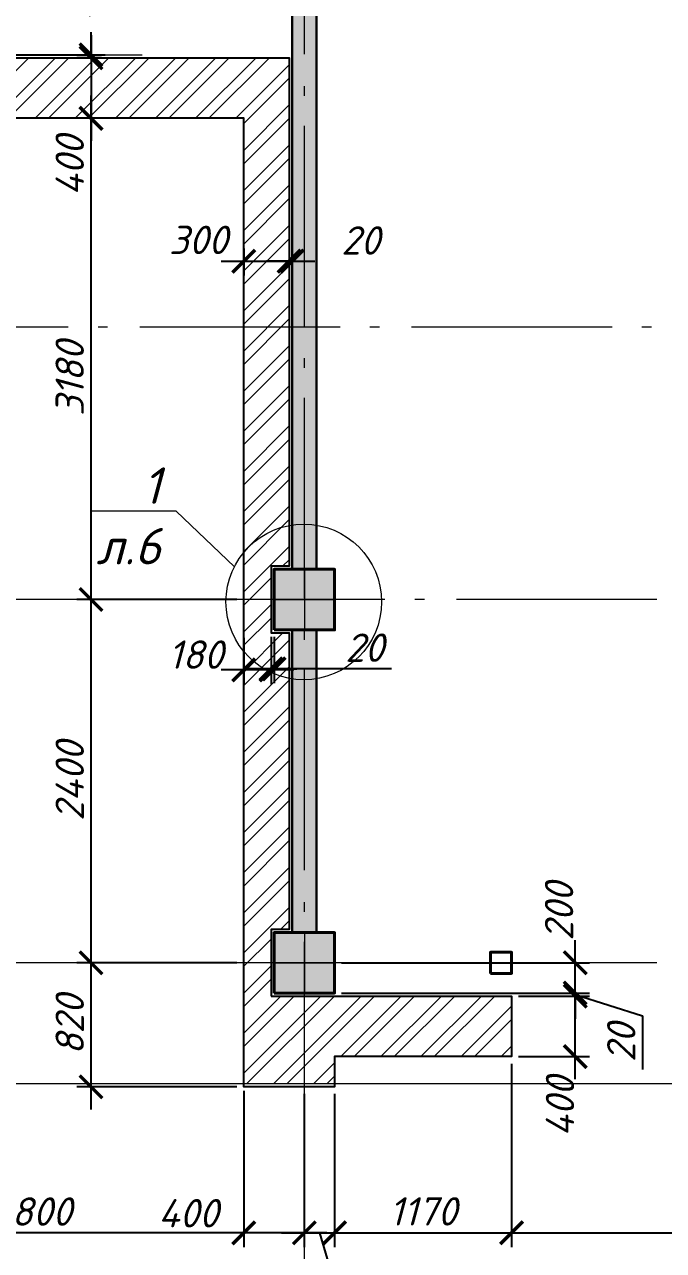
# Model space of a CAD drawing. Header units: millimetres. Extents: x -238377 to 196118, y -123284 to 30177.
# Drawn here: x -95767 to -91543, y 12570 to 20671 of the extents above; entities that cross this region are included whole.
import ezdxf
from ezdxf import colors
from ezdxf.entities.mleader import LeaderData, LeaderLine
from ezdxf.enums import TextEntityAlignment as Align
from ezdxf.math import Vec2, Vec3

# ---------------------------------------------------------------- set-up
doc = ezdxf.new("R2010")
doc.units = ezdxf.units.MM
doc.header["$MEASUREMENT"] = 0
doc.linetypes.add('Double Dashed', pattern=[1797.222233, 1325, -211.666656, 63.333344, -197.222233])
doc.layers.get('0').update_dxf_attribs({"lineweight": 5})
doc.layers.add('#Hatch', color=7, linetype='Continuous', lineweight=5, true_color=0x4d4d4d)
for name, color, linetype, lineweight in [('#Выноски', 150, 'Continuous', 15), ('#размеры', 7, 'Continuous', 5), ('колонны_Ном._пера__94', 252, 'Continuous', 13), ('колонны_Ном._пера__99', 7, 'Continuous', 40), ('оси_Ном._пера__96', 7, 'Continuous', 5)]:
    doc.layers.add(name, color=color, linetype=linetype, lineweight=lineweight)
for name, color, linetype in [('#стены внутр', 152, 'Continuous'), ('#стены наруж', 7, 'Continuous'), ('колонны', 7, 'Continuous'), ('оси', 7, 'Continuous'), ('чертеж', 7, 'Continuous')]:
    doc.layers.add(name, color=color, linetype=linetype)
doc.styles.add('STEP PR', font='isocpeui.ttf')
doc.styles.add('СГЕНЕРИР_СТИЛЬ_2', font='gost_2_304-81_type.ttf')
doc.styles.add('СГЕНЕРИР_СТИЛЬ_3', font='gost_2_304-81_type.ttf')
doc.dimstyles.new('SPDS', dxfattribs={"dimscale": 10, "dimtxt": 2.5, "dimasz": 2, "dimexe": 1.25, "dimexo": 0.625, "dimtad": 1, "dimdec": 0, "dimrnd": 0.001, "dimtxsty": 'STEP PR', "dimblk": 'ARCHTICK', "dimcen": 2.5, "dimdle": 2, "dimclrd": 256, "dimclre": 256, "dimclrt": 7, "dimadec": 0, "dimazin": 2, "dimtfac": 0.75, "dimtdec": 0, "dimtmove": 1, "dimatfit": 3, "dimfxl": 1, "dimtolj": 1, "dimarcsym": 1})

# ---------------------------------------------------------------- blocks, each defined once
blk = doc.blocks.new('A$C297C156A')
at = {"layer": 'колонны_Ном._пера__94', "linetype": 'Continuous', "true_color": 0x737373}
h = blk.add_hatch(color=8, dxfattribs=at)
h.paths.add_polyline_path([(-32.7, -4228.9), (127.3, -4228.9), (127.3, 1370.7), (-32.7, 1370.7)])
h.paths.add_polyline_path([(127.3, -4628.9), (-32.7, -4628.9), (-32.7, -6629.7), (127.3, -6629.7)])
at = {"layer": '#стены внутр', "lineweight": 30}
for points in [[(-32.7, -4228.9), (-32.7, 1370.7), (127.3, 1370.7), (127.3, -4228.9)], [(127.3, -4628.9), (127.3, -6629.7), (-32.7, -6629.7), (-32.7, -4628.9)]]:
    blk.add_lwpolyline(points, dxfattribs=at)
blk = doc.blocks.new('Стандартный маркер сетки_16')
at = {"layer": 'оси_Ном._пера__96', "linetype": 'Double Dashed'}
blk.add_line((900, 0), (41068.3, 0), dxfattribs=at)
at = {"layer": 'оси_Ном._пера__96', "style": 'СГЕНЕРИР_СТИЛЬ_3'}
blk.add_attdef('AC_MarkerText_1', text='', height=350, rotation=180, dxfattribs=at).set_placement((-260.8, 269.7), align=Align.BOTTOM_LEFT)
blk = doc.blocks.new('Колонна_15_1', base_point=(22379, 71855.7))
at = {"layer": 'колонны_Ном._пера__94', "linetype": 'Continuous', "true_color": 0x7d7d7d}
blk.add_hatch(color=8, dxfattribs=at).paths.add_polyline_path([(22179, 71646.7), (22579, 71646.7), (22579, 72046.7), (22179, 72046.7)])
blk.add_hatch(color=8, dxfattribs=at).paths.add_polyline_path([(22179, 71646.7), (22579, 71646.7), (22579, 72046.7), (22179, 72046.7)])
at = {"layer": 'колонны_Ном._пера__99', "linetype": 'Continuous', "flags": 128}
blk.add_lwpolyline([(22179, 71646.7), (22579, 71646.7), (22579, 72046.7), (22179, 72046.7)], close=True, dxfattribs=at)
at = {"layer": 'колонны_Ном._пера__99', "color": 8, "linetype": 'Continuous', "true_color": 0x737373, "flags": 128}
blk.add_lwpolyline([(22179, 71646.7), (22579, 71646.7), (22579, 72046.7), (22179, 72046.7)], close=True, dxfattribs=at)
at = {"layer": 'оси_Ном._пера__96', "color": 253, "lineweight": 5, "true_color": 0x9c9c9c}
for points in [[(22379.3, 72046.7), (22379.3, 71646.7)], [(22379.3, 72046.7), (22379.3, 71646.7)], [(22179, 71846.7), (22579, 71846.7)], [(22179, 71846.7), (22579, 71846.7)]]:
    blk.add_lwpolyline(points, dxfattribs=at)
blk = doc.blocks.new('_ArchTick')
at = {"color": 0, "linetype": 'ByBlock', "const_width": 0.15}
blk.add_lwpolyline([(-0.5, -0.5), (0.5, 0.5)], dxfattribs=at)
blk = doc.blocks.new('*D498')
at = {"layer": '#размеры', "lineweight": -2, "transparency": 16777216}
for p, q in [((-95327, 20471), (-95327, 20621)), ((-97170.5, 20471), (-95233.3, 20471)), ((-97150.5, 20451), (-95233.3, 20451)), ((-95327, 20471), (-95327, 20451)), ((-95327, 20451), (-95327, 20301))]:
    blk.add_line(p, q, dxfattribs=at)
at = {"layer": 'Defpoints', "color": 0, "transparency": 16777216}
for p in [(-97217.3, 20471), (-97197.3, 20451), (-95327, 20451)]:
    blk.add_point(p, dxfattribs=at)
at = {"layer": '#размеры', "lineweight": -2, "transparency": 16777216, "xscale": 150, "yscale": 150, "zscale": 150}
for p, rotation in [((-95327, 20471), 270), ((-95327, 20451), 90)]:
    blk.add_blockref('_ArchTick', p, dxfattribs=dict(at, rotation=rotation))
at = {"layer": '#размеры', "color": 7, "transparency": 16777216, "insert": (-95422.1, 20836.3), "char_height": 187.5, "attachment_point": 5, "rotation": 90, "style": 'STEP PR'}
blk.add_mtext('\\A1;20', dxfattribs=at)
blk = doc.blocks.new('Стандартный маркер сетки_19')
at = {"layer": 'оси_Ном._пера__96', "linetype": 'Double Dashed'}
blk.add_line((900, 0), (0, 0), dxfattribs=at)
at = {"layer": 'оси_Ном._пера__96', "style": 'СГЕНЕРИР_СТИЛЬ_2'}
blk.add_attdef('AC_MarkerText_1', text='', height=350, rotation=180, dxfattribs=at).set_placement((36306.2, 269.7), align=Align.BOTTOM_LEFT)
blk = doc.blocks.new('Стандартный маркер сетки_17')
at = {"layer": 'оси_Ном._пера__96', "linetype": 'Double Dashed'}
blk.add_line((900, 0), (20403.4, 0), dxfattribs=at)
at = {"layer": 'оси_Ном._пера__96', "style": 'СГЕНЕРИР_СТИЛЬ_3'}
blk.add_attdef('AC_MarkerText_1', text='', height=350, rotation=90, dxfattribs=at).set_placement((21973.1, -122.2), align=Align.BOTTOM_LEFT)
blk = doc.blocks.new('*D620')
at = {"layer": '#размеры', "lineweight": -2, "transparency": 16777216}
for p, q in [((-94317.3, 13624.2), (-94317.3, 12592.6)), ((-93917.3, 12970.5), (-93917.3, 12592.6)), ((-93767.3, 12686.3), (-94467.3, 12686.3))]:
    blk.add_line(p, q, dxfattribs=at)
at = {"layer": 'Defpoints', "color": 0, "transparency": 16777216}
for p in [(-94317.3, 13671), (-93917.3, 13017.4), (-94317.3, 12686.3)]:
    blk.add_point(p, dxfattribs=at)
at = {"layer": '#размеры', "lineweight": -2, "transparency": 16777216, "xscale": 150, "yscale": 150, "zscale": 150, "rotation": 180}
blk.add_blockref('_ArchTick', (-94317.3, 12686.3), dxfattribs=at)
at = {"layer": '#размеры', "lineweight": -2, "transparency": 16777216, "xscale": 150, "yscale": 150, "zscale": 150}
blk.add_blockref('_ArchTick', (-93917.3, 12686.3), dxfattribs=at)
at = {"layer": '#размеры', "color": 7, "transparency": 16777216, "insert": (-94684.2, 12816), "char_height": 187.5, "attachment_point": 5, "style": 'STEP PR'}
blk.add_mtext('\\A1;400', dxfattribs=at)
blk = doc.blocks.new('*D621')
at = {"layer": '#размеры', "lineweight": -2, "transparency": 16777216}
for p, q in [((-93917.3, 13604.2), (-93917.3, 12592.6)), ((-93717.3, 13604.2), (-93717.3, 12592.6)), ((-94067.3, 12686.3), (-93567.3, 12686.3)), ((-93817.3, 12686.3), (-93683.7, 12241)), ((-93683.7, 12241), (-93191.7, 12241))]:
    blk.add_line(p, q, dxfattribs=at)
at = {"layer": 'Defpoints', "color": 0, "transparency": 16777216}
for p in [(-93917.3, 13651), (-93717.3, 13651), (-93717.3, 12686.3)]:
    blk.add_point(p, dxfattribs=at)
at = {"layer": '#размеры', "lineweight": -2, "transparency": 16777216, "xscale": 150, "yscale": 150, "zscale": 150, "rotation": 180}
blk.add_blockref('_ArchTick', (-93917.3, 12686.3), dxfattribs=at)
at = {"layer": '#размеры', "lineweight": -2, "transparency": 16777216, "xscale": 150, "yscale": 150, "zscale": 150}
blk.add_blockref('_ArchTick', (-93717.3, 12686.3), dxfattribs=at)
at = {"layer": '#размеры', "color": 7, "transparency": 16777216, "insert": (-93437.7, 12381.6), "char_height": 187.5, "attachment_point": 5, "style": 'STEP PR'}
blk.add_mtext('\\A1;200', dxfattribs=at)
blk = doc.blocks.new('*D622')
at = {"layer": '#размеры', "lineweight": -2, "transparency": 16777216}
for p, q in [((-92547.3, 13804.2), (-92547.3, 12592.6)), ((-93717.3, 12923.7), (-93717.3, 12592.6)), ((-93867.3, 12686.3), (-92397.3, 12686.3))]:
    blk.add_line(p, q, dxfattribs=at)
at = {"layer": 'Defpoints', "color": 0, "transparency": 16777216}
for p in [(-92547.3, 13851), (-93717.3, 12970.5), (-92547.3, 12686.3)]:
    blk.add_point(p, dxfattribs=at)
at = {"layer": '#размеры', "lineweight": -2, "transparency": 16777216, "xscale": 150, "yscale": 150, "zscale": 150, "rotation": 180}
blk.add_blockref('_ArchTick', (-93717.3, 12686.3), dxfattribs=at)
at = {"layer": '#размеры', "lineweight": -2, "transparency": 16777216, "xscale": 150, "yscale": 150, "zscale": 150}
blk.add_blockref('_ArchTick', (-92547.3, 12686.3), dxfattribs=at)
at = {"layer": '#размеры', "color": 7, "transparency": 16777216, "insert": (-93132.3, 12828.2), "char_height": 187.5, "attachment_point": 5, "style": 'STEP PR'}
blk.add_mtext('\\A1;1170', dxfattribs=at)
blk = doc.blocks.new('*D623')
at = {"layer": '#размеры', "lineweight": -2, "transparency": 16777216}
for p, q in [((-92126.3, 13701), (-92126.3, 14401)), ((-92500.5, 14251), (-92032.5, 14251)), ((-92500.5, 13851), (-92032.5, 13851))]:
    blk.add_line(p, q, dxfattribs=at)
at = {"layer": 'Defpoints', "color": 0, "transparency": 16777216}
for p in [(-92547.3, 14251), (-92126.3, 14251), (-92547.3, 13851)]:
    blk.add_point(p, dxfattribs=at)
at = {"layer": '#размеры', "lineweight": -2, "transparency": 16777216, "xscale": 150, "yscale": 150, "zscale": 150}
for p, rotation in [((-92126.3, 14251), 90), ((-92126.3, 13851), 270)]:
    blk.add_blockref('_ArchTick', p, dxfattribs=dict(at, rotation=rotation))
at = {"layer": '#размеры', "color": 7, "transparency": 16777216, "insert": (-92227.2, 13520.7), "char_height": 187.5, "attachment_point": 5, "rotation": 90, "style": 'STEP PR'}
blk.add_mtext('\\A1;400', dxfattribs=at)
blk = doc.blocks.new('*D525')
at = {"layer": '#размеры', "lineweight": -2, "transparency": 16777216}
for p, q in [((-92126.3, 14271), (-92126.3, 14421)), ((-93670.5, 14271), (-92032.5, 14271)), ((-92126.3, 14251), (-92126.3, 14271)), ((-92126.3, 14251), (-92126.3, 14271)), ((-92126.3, 14261), (-91681.7, 14121)), ((-92500.5, 14251), (-92032.5, 14251)), ((-92126.3, 14251), (-92126.3, 14101)), ((-91681.7, 14121), (-91681.7, 13764.9))]:
    blk.add_line(p, q, dxfattribs=at)
at = {"layer": 'Defpoints', "color": 0, "transparency": 16777216}
for p in [(-93717.3, 14271), (-92126.3, 14271), (-92547.3, 14251)]:
    blk.add_point(p, dxfattribs=at)
at = {"layer": '#размеры', "lineweight": -2, "transparency": 16777216, "xscale": 150, "yscale": 150, "zscale": 150}
for p, rotation in [((-92126.3, 14271), 270), ((-92126.3, 14251), 90)]:
    blk.add_blockref('_ArchTick', p, dxfattribs=dict(at, rotation=rotation))
at = {"layer": '#размеры', "color": 7, "transparency": 16777216, "insert": (-91822.3, 13942.9), "char_height": 187.5, "attachment_point": 5, "rotation": 90, "style": 'STEP PR'}
blk.add_mtext('\\A1;20', dxfattribs=at)
blk = doc.blocks.new('*D625')
at = {"layer": '#размеры', "lineweight": -2, "transparency": 16777216}
for p, q in [((-94317.3, 16617.6), (-94317.3, 16312.3)), ((-94137.3, 16624.2), (-94137.3, 16312.3)), ((-93987.3, 16406.1), (-94467.3, 16406.1))]:
    blk.add_line(p, q, dxfattribs=at)
at = {"layer": 'Defpoints', "color": 0, "transparency": 16777216}
for p in [(-94317.3, 16664.4), (-94137.3, 16671), (-94317.3, 16406.1)]:
    blk.add_point(p, dxfattribs=at)
at = {"layer": '#размеры', "lineweight": -2, "transparency": 16777216, "xscale": 150, "yscale": 150, "zscale": 150, "rotation": 180}
blk.add_blockref('_ArchTick', (-94317.3, 16406.1), dxfattribs=at)
at = {"layer": '#размеры', "lineweight": -2, "transparency": 16777216, "xscale": 150, "yscale": 150, "zscale": 150}
blk.add_blockref('_ArchTick', (-94137.3, 16406.1), dxfattribs=at)
at = {"layer": '#размеры', "color": 7, "transparency": 16777216, "insert": (-94635.2, 16507.4), "char_height": 187.5, "attachment_point": 5, "style": 'STEP PR'}
blk.add_mtext('\\A1;180', dxfattribs=at)
blk = doc.blocks.new('*D626')
at = {"layer": '#размеры', "lineweight": -2, "transparency": 16777216}
for p, q in [((-94317.3, 19190.9), (-94317.3, 19013.3)), ((-94017.3, 19190.9), (-94017.3, 19013.3)), ((-94467.3, 19107.1), (-93867.3, 19107.1))]:
    blk.add_line(p, q, dxfattribs=at)
at = {"layer": 'Defpoints', "color": 0, "transparency": 16777216}
for p in [(-94317.3, 19237.8), (-94017.3, 19237.8), (-94017.3, 19107.1)]:
    blk.add_point(p, dxfattribs=at)
at = {"layer": '#размеры', "lineweight": -2, "transparency": 16777216, "xscale": 150, "yscale": 150, "zscale": 150, "rotation": 180}
blk.add_blockref('_ArchTick', (-94317.3, 19107.1), dxfattribs=at)
at = {"layer": '#размеры', "lineweight": -2, "transparency": 16777216, "xscale": 150, "yscale": 150, "zscale": 150}
blk.add_blockref('_ArchTick', (-94017.3, 19107.1), dxfattribs=at)
at = {"layer": '#размеры', "color": 7, "transparency": 16777216, "insert": (-94618.3, 19247.7), "char_height": 187.5, "attachment_point": 5, "style": 'STEP PR'}
blk.add_mtext('\\A1;300', dxfattribs=at)
blk = doc.blocks.new('*D627')
at = {"layer": '#размеры', "lineweight": -2, "transparency": 16777216}
for p, q in [((-95327, 20601), (-95327, 19901.4)), ((-95258.1, 20451), (-95420.8, 20451)), ((-95258.1, 20051.4), (-95420.8, 20051.4))]:
    blk.add_line(p, q, dxfattribs=at)
at = {"layer": 'Defpoints', "color": 0, "transparency": 16777216}
for p in [(-95211.2, 20451), (-95327, 20051.4), (-95211.2, 20051.4)]:
    blk.add_point(p, dxfattribs=at)
at = {"layer": '#размеры', "lineweight": -2, "transparency": 16777216, "xscale": 150, "yscale": 150, "zscale": 150}
for p, rotation in [((-95327, 20451), 90), ((-95327, 20051.4), 270)]:
    blk.add_blockref('_ArchTick', p, dxfattribs=dict(at, rotation=rotation))
at = {"layer": '#размеры', "color": 7, "transparency": 16777216, "insert": (-95467.7, 19738.1), "char_height": 187.5, "attachment_point": 5, "rotation": 90, "style": 'STEP PR'}
blk.add_mtext('\\A1;400', dxfattribs=at)
blk = doc.blocks.new('*D629')
at = {"layer": '#размеры', "lineweight": -2, "transparency": 16777216}
for p, q in [((-93997.3, 19153.9), (-93997.3, 19200.8)), ((-94017.3, 19190.9), (-94017.3, 19013.3)), ((-94017.3, 19107.1), (-94167.3, 19107.1)), ((-94017.3, 19107.1), (-93997.3, 19107.1)), ((-93997.3, 19107.1), (-93847.3, 19107.1))]:
    blk.add_line(p, q, dxfattribs=at)
at = {"layer": 'Defpoints', "color": 0, "transparency": 16777216}
for p in [(-94017.3, 19237.8), (-93997.3, 19107.1), (-93997.3, 19107.1)]:
    blk.add_point(p, dxfattribs=at)
at = {"layer": '#размеры', "lineweight": -2, "transparency": 16777216, "xscale": 150, "yscale": 150, "zscale": 150}
blk.add_blockref('_ArchTick', (-94017.3, 19107.1), dxfattribs=at)
at = {"layer": '#размеры', "lineweight": -2, "transparency": 16777216, "xscale": 150, "yscale": 150, "zscale": 150, "rotation": 180}
blk.add_blockref('_ArchTick', (-93997.3, 19107.1), dxfattribs=at)
at = {"layer": '#размеры', "color": 7, "transparency": 16777216, "insert": (-93545.9, 19244.1), "char_height": 187.5, "attachment_point": 5, "style": 'STEP PR'}
blk.add_mtext('\\A1;20', dxfattribs=at)
blk = doc.blocks.new('*D646')
at = {"layer": '#размеры', "lineweight": -2, "transparency": 16777216}
for p, q in [((-94137.3, 16624.2), (-94137.3, 16318.9)), ((-94117.3, 16624.2), (-94117.3, 16318.9)), ((-94137.3, 16412.6), (-94287.3, 16412.6)), ((-94137.3, 16412.6), (-94117.3, 16412.6)), ((-94137.3, 16412.6), (-94117.3, 16412.6)), ((-94117.3, 16412.6), (-93967.3, 16412.6)), ((-93340.9, 16412.6), (-94117.3, 16412.6))]:
    blk.add_line(p, q, dxfattribs=at)
at = {"layer": 'Defpoints', "color": 0, "transparency": 16777216}
for p in [(-94137.3, 16671), (-94117.3, 16671), (-94117.3, 16412.6)]:
    blk.add_point(p, dxfattribs=at)
at = {"layer": '#размеры', "lineweight": -2, "transparency": 16777216, "xscale": 150, "yscale": 150, "zscale": 150}
blk.add_blockref('_ArchTick', (-94137.3, 16412.6), dxfattribs=at)
at = {"layer": '#размеры', "lineweight": -2, "transparency": 16777216, "xscale": 150, "yscale": 150, "zscale": 150, "rotation": 180}
blk.add_blockref('_ArchTick', (-94117.3, 16412.6), dxfattribs=at)
at = {"layer": '#размеры', "color": 7, "transparency": 16777216, "insert": (-93518.9, 16553.3), "char_height": 187.5, "attachment_point": 5, "style": 'STEP PR'}
blk.add_mtext('\\A1;20', dxfattribs=at)
blk = doc.blocks.new('*D541')
at = {"layer": '#размеры', "lineweight": -2, "transparency": 16777216}
for p, q in [((-92126.3, 14121), (-92126.3, 14621)), ((-93670.5, 14471), (-92032.5, 14471)), ((-93670.5, 14271), (-92032.5, 14271))]:
    blk.add_line(p, q, dxfattribs=at)
at = {"layer": 'Defpoints', "color": 0, "transparency": 16777216}
for p in [(-93717.3, 14471), (-92126.3, 14471), (-93717.3, 14271)]:
    blk.add_point(p, dxfattribs=at)
at = {"layer": '#размеры', "lineweight": -2, "transparency": 16777216, "xscale": 150, "yscale": 150, "zscale": 150}
for p, rotation in [((-92126.3, 14471), 90), ((-92126.3, 14271), 270)]:
    blk.add_blockref('_ArchTick', p, dxfattribs=dict(at, rotation=rotation))
at = {"layer": '#размеры', "color": 7, "transparency": 16777216, "insert": (-92233.3, 14809.3), "char_height": 187.5, "attachment_point": 5, "rotation": 90, "style": 'STEP PR'}
blk.add_mtext('\\A1;200', dxfattribs=at)
blk = doc.blocks.new('*D652')
at = {"layer": '#размеры', "lineweight": -2, "transparency": 16777216}
for p, q in [((-92547.3, 13804.2), (-92547.3, 12592.6)), ((-89287.3, 13804.2), (-89287.3, 12592.6)), ((-92697.3, 12686.3), (-89137.3, 12686.3))]:
    blk.add_line(p, q, dxfattribs=at)
at = {"layer": 'Defpoints', "color": 0, "transparency": 16777216}
for p in [(-92547.3, 13851), (-89287.3, 13851), (-89287.3, 12686.3)]:
    blk.add_point(p, dxfattribs=at)
at = {"layer": '#размеры', "lineweight": -2, "transparency": 16777216, "xscale": 150, "yscale": 150, "zscale": 150, "rotation": 180}
blk.add_blockref('_ArchTick', (-92547.3, 12686.3), dxfattribs=at)
at = {"layer": '#размеры', "lineweight": -2, "transparency": 16777216, "xscale": 150, "yscale": 150, "zscale": 150}
blk.add_blockref('_ArchTick', (-89287.3, 12686.3), dxfattribs=at)
at = {"layer": '#размеры', "color": 7, "transparency": 16777216, "insert": (-90917.3, 12827), "char_height": 187.5, "attachment_point": 5, "style": 'STEP PR'}
blk.add_mtext('\\A1;3260', dxfattribs=at)
blk = doc.blocks.new('*D696')
at = {"layer": '#размеры', "lineweight": -2, "transparency": 16777216}
for p, q in [((-94317.3, 13624.2), (-94317.3, 12592.6)), ((-97117.3, 13605.8), (-97117.3, 12592.6)), ((-94167.3, 12686.3), (-97267.3, 12686.3))]:
    blk.add_line(p, q, dxfattribs=at)
at = {"layer": 'Defpoints', "color": 0, "transparency": 16777216}
for p in [(-97117.3, 13652.7), (-94317.3, 13671), (-97117.3, 12686.3)]:
    blk.add_point(p, dxfattribs=at)
at = {"layer": '#размеры', "lineweight": -2, "transparency": 16777216, "xscale": 150, "yscale": 150, "zscale": 150, "rotation": 180}
blk.add_blockref('_ArchTick', (-97117.3, 12686.3), dxfattribs=at)
at = {"layer": '#размеры', "lineweight": -2, "transparency": 16777216, "xscale": 150, "yscale": 150, "zscale": 150}
blk.add_blockref('_ArchTick', (-94317.3, 12686.3), dxfattribs=at)
at = {"layer": '#размеры', "color": 7, "transparency": 16777216, "insert": (-95717.3, 12827), "char_height": 187.5, "attachment_point": 5, "style": 'STEP PR'}
blk.add_mtext('\\A1;2800', dxfattribs=at)
blk = doc.blocks.new('*D700')
at = {"layer": '#размеры', "lineweight": -2, "transparency": 16777216}
for p, q in [((-95327, 13501), (-95327, 14621)), ((-94364.2, 14471), (-95420.8, 14471)), ((-94364.2, 13651), (-95420.8, 13651))]:
    blk.add_line(p, q, dxfattribs=at)
at = {"layer": 'Defpoints', "color": 0, "transparency": 16777216}
for p in [(-95327, 14471), (-94317.3, 14471), (-94317.3, 13651)]:
    blk.add_point(p, dxfattribs=at)
at = {"layer": '#размеры', "lineweight": -2, "transparency": 16777216, "xscale": 150, "yscale": 150, "zscale": 150}
for p, rotation in [((-95327, 14471), 90), ((-95327, 13651), 270)]:
    blk.add_blockref('_ArchTick', p, dxfattribs=dict(at, rotation=rotation))
at = {"layer": '#размеры', "color": 7, "transparency": 16777216, "insert": (-95467.7, 14061), "char_height": 187.5, "attachment_point": 5, "rotation": 90, "style": 'STEP PR'}
blk.add_mtext('\\A1;820', dxfattribs=at)
blk = doc.blocks.new('*D567')
at = {"layer": '#размеры', "lineweight": -2, "transparency": 16777216}
for p, q in [((-95327, 14321), (-95327, 17021)), ((-94364.2, 16871), (-95420.8, 16871)), ((-94364.2, 14471), (-95420.8, 14471))]:
    blk.add_line(p, q, dxfattribs=at)
at = {"layer": 'Defpoints', "color": 0, "transparency": 16777216}
for p in [(-95327, 16871), (-94317.3, 16871), (-94317.3, 14471)]:
    blk.add_point(p, dxfattribs=at)
at = {"layer": '#размеры', "lineweight": -2, "transparency": 16777216, "xscale": 150, "yscale": 150, "zscale": 150}
for p, rotation in [((-95327, 16871), 90), ((-95327, 14471), 270)]:
    blk.add_blockref('_ArchTick', p, dxfattribs=dict(at, rotation=rotation))
at = {"layer": '#размеры', "color": 7, "transparency": 16777216, "insert": (-95467.7, 15671), "char_height": 187.5, "attachment_point": 5, "rotation": 90, "style": 'STEP PR'}
blk.add_mtext('\\A1;2400', dxfattribs=at)
blk = doc.blocks.new('*D701')
at = {"layer": '#размеры', "lineweight": -2, "transparency": 16777216}
for p, q in [((-95327, 16721), (-95327, 20201.4)), ((-94364.2, 20051.4), (-95420.8, 20051.4)), ((-94364.2, 16871), (-95420.8, 16871))]:
    blk.add_line(p, q, dxfattribs=at)
at = {"layer": 'Defpoints', "color": 0, "transparency": 16777216}
for p in [(-95327, 20051.4), (-94317.3, 20051.4), (-94317.3, 16871)]:
    blk.add_point(p, dxfattribs=at)
at = {"layer": '#размеры', "lineweight": -2, "transparency": 16777216, "xscale": 150, "yscale": 150, "zscale": 150}
for p, rotation in [((-95327, 20051.4), 90), ((-95327, 16871), 270)]:
    blk.add_blockref('_ArchTick', p, dxfattribs=dict(at, rotation=rotation))
at = {"layer": '#размеры', "color": 7, "transparency": 16777216, "insert": (-95467.7, 18332.1), "char_height": 187.5, "attachment_point": 5, "rotation": 90, "style": 'STEP PR'}
blk.add_mtext('\\A1;3180', dxfattribs=at)
blk = doc.blocks.new('_None')

msp = doc.modelspace()

# ---------------------------------------------------------------- hatches: boundary and pattern name
at = {"layer": '#Hatch'}
h = msp.add_hatch(dxfattribs=at)
h.set_pattern_fill('ANSI32', color=256, scale=500)
h.set_pattern_definition([(45, (-82796.33, -48984.63), (-132.5825, 132.5825), []), (45, (-82707.94, -48984.63), (-132.5825, 132.5825), [])])
h.paths.add_polyline_path([(-93917.3, 14251), (-94137.3, 14251), (-94137.3, 14471), (-94317.3, 14471), (-94317.3, 13671), (-93917.3, 13671)])
h.paths.add_polyline_path([(-94317.3, 14471), (-94137.3, 14471), (-94137.3, 14691), (-94017.3, 14691), (-94017.3, 16651), (-94137.3, 16651), (-94137.3, 16671), (-94137.3, 16871), (-94317.3, 16871)])
h.paths.add_polyline_path([(-94317.3, 16871), (-94137.3, 16871), (-94137.3, 17091), (-94017.3, 17091), (-94017.3, 20451), (-97197.3, 20451), (-97197.3, 20251), (-97417.3, 20251), (-97417.3, 20051.4), (-94317.3, 20051.4)])
h.paths.add_polyline_path([(-97417.3, 20051.4), (-97417.3, 20251), (-97717.3, 20251), (-97717.3, 20051.4)])
h.paths.add_polyline_path([(-92547.3, 13851), (-92547.3, 14251), (-93917.3, 14251), (-93917.3, 13671), (-93717.3, 13671), (-93717.3, 13851)])

# ---------------------------------------------------------------- linework, layer by layer
at = {"layer": '#Выноски'}
msp.add_circle((-93920.8, 16855.4), 514.3, dxfattribs=at)
at = {"layer": '#стены наруж'}
for points in [[(-94137.3, 14251), (-92547.3, 14251), (-92547.3, 13851), (-93717.3, 13851), (-93717.3, 13651), (-94317.3, 13651), (-94317.3, 20051.4), (-97717.3, 20051.4), (-97717.3, 20251), (-97197.3, 20251), (-97197.3, 20451), (-94017.3, 20451), (-94017.3, 17091), (-94137.3, 17091), (-94137.3, 16671), (-94137.3, 16651), (-94017.3, 16651), (-94017.3, 14691), (-94137.3, 14691), (-94137.3, 14251)], [(-93997.3, 14670.6), (-93997.3, 16671)], [(-94019.5, 14671), (-94117.3, 14671), (-94117.3, 14271)]]:
    msp.add_lwpolyline(points, dxfattribs=at)
at = {"layer": 'колонны_Ном._пера__99', "linetype": 'Continuous', "flags": 128}
msp.add_lwpolyline([(-92687.3, 14401), (-92547.3, 14401), (-92547.3, 14541), (-92687.3, 14541)], close=True, dxfattribs=at)
at = {"layer": 'оси_Ном._пера__96', "linetype": 'Double Dashed'}
for p, q in [((-57439.6, 16871), (-129908.6, 16871)), ((-57439.6, 14471), (-129908.6, 14471))]:
    msp.add_line(p, q, dxfattribs=at)
at = {"layer": 'чертеж', "color": 5, "lineweight": 0}
msp.add_lwpolyline([(-97717.3, 20555.9), (-97717.3, 23520), (-59767.3, 23521.2), (-59767.3, 7601), (-67075.5, 7601), (-67075.7, 13671), (-97717.3, 13671), (-97717.3, 20555.9)], dxfattribs=at)

# ---------------------------------------------------------------- block references
at = {"layer": '#стены наруж'}
msp.add_blockref('A$C297C156A', (-93964.7, 21300.3), dxfattribs=at)
at = {"layer": 'колонны'}
for p in [(-93917.3, 16880), (-93917.3, 14480)]:
    msp.add_blockref('Колонна_15_1', p, dxfattribs=at)
at = {"layer": 'оси', "color": 251, "lineweight": 5, "zscale": 1000, "rotation": 270}
msp.add_blockref('Стандартный маркер сетки_17', (-93917.3, 24496.5), dxfattribs=at)
at = {"layer": 'оси', "color": 251, "linetype": 'Continuous', "lineweight": 13, "zscale": 1000, "rotation": 180}
msp.add_blockref('Стандартный маркер сетки_19', (-94989.6, 20471), dxfattribs=at)
at = {"layer": 'оси', "color": 251, "linetype": 'Continuous', "lineweight": 5, "zscale": 1000, "rotation": 180}
msp.add_blockref('Стандартный маркер сетки_16', (-56835.9, 18671), dxfattribs=at)

# ---------------------------------------------------------------- dimensions: what is measured, and where the dimension line sits
at = {"layer": '#размеры'}
for base, p1, p2, picture, middle in [((-95327, 20451), (-97217.3, 20471), (-97197.3, 20451), '*D498', (-95281.4, 20836.3)), ((-95327, 20051.4), (-95211.2, 20451), (-95211.2, 20051.4), '*D627', (-95327, 19738.1)), ((-95327, 20051.4), (-94317.3, 16871), (-94317.3, 20051.4), '*D701', (-95327, 18332.1)), ((-92126.3, 14471), (-93717.3, 14271), (-93717.3, 14471), '*D541', (-92092.7, 14809.3)), ((-92126.3, 14271), (-92547.3, 14251), (-93717.3, 14271), '*D525', (-91681.7, 14074.1)), ((-92126.3, 14251), (-92547.3, 13851), (-92547.3, 14251), '*D623', (-92086.6, 13520.7))]:
    dim = msp.add_linear_dim(base=base, p1=p1, p2=p2, angle=90, dimstyle='SPDS', override={"dimscale": 75, "dimtxsty": 'STEP PR'}, dxfattribs=at)
    dim.commit()
    dim.dimension.update_dxf_attribs({"geometry": picture, "text_midpoint": middle, "dimtype": 160})
for base, p1, p2, picture, middle in [((-94017.3, 19107.1), (-94317.3, 19237.8), (-94017.3, 19237.8), '*D626', (-94618.3, 19107.1)), ((-93997.3, 19107.1), (-94017.3, 19237.8), (-93997.3, 19107.1), '*D629', (-93545.9, 19103.5)), ((-94317.3, 16406.1), (-94137.3, 16671), (-94317.3, 16664.4), '*D625', (-94635.2, 16366.8)), ((-94117.3, 16412.6), (-94137.3, 16671), (-94117.3, 16671), '*D646', (-93518.9, 16271.8)), ((-94317.3, 12686.3), (-93917.3, 13017.4), (-94317.3, 13671), '*D620', (-94684.2, 12675.4))]:
    dim = msp.add_linear_dim(base=base, p1=p1, p2=p2, dimstyle='SPDS', override={"dimscale": 75, "dimtxsty": 'STEP PR'}, dxfattribs=at)
    dim.commit()
    dim.dimension.update_dxf_attribs({"geometry": picture, "text_midpoint": middle, "dimtype": 160})
for base, p1, p2, picture, middle in [((-95327, 16871), (-94317.3, 14471), (-94317.3, 16871), '*D567', (-95467.7, 15671)), ((-95327, 14471), (-94317.3, 13651), (-94317.3, 14471), '*D700', (-95467.7, 14061))]:
    dim = msp.add_linear_dim(base=base, p1=p1, p2=p2, angle=90, dimstyle='SPDS', override={"dimscale": 75, "dimtxsty": 'STEP PR'}, dxfattribs=at)
    dim.commit()
    dim.dimension.update_dxf_attribs({"geometry": picture, "text_midpoint": middle})
for base, p1, p2, picture, middle in [((-92547.3, 12686.3), (-93717.3, 12970.5), (-92547.3, 13851), '*D622', (-93132.3, 12828.2)), ((-89287.3, 12686.3), (-92547.3, 13851), (-89287.3, 13851), '*D652', (-90917.3, 12827)), ((-97117.3, 12686.3), (-94317.3, 13671), (-97117.3, 13652.7), '*D696', (-95717.3, 12827)), ((-93717.3, 12686.3), (-93917.3, 13651), (-93717.3, 13651), '*D621', (-93636.9, 12381.6))]:
    dim = msp.add_linear_dim(base=base, p1=p1, p2=p2, dimstyle='SPDS', override={"dimscale": 75, "dimtxsty": 'STEP PR'}, dxfattribs=at)
    dim.commit()
    dim.dimension.update_dxf_attribs({"geometry": picture, "text_midpoint": middle})

# ---------------------------------------------------------------- leaders
at = {"layer": '#Выноски'}
ml = msp.add_multileader_mtext('Standard', dxfattribs=at)
ml.set_content('\\A1;1\\Pл.6', color=256, style='STEP PR')
ml.set_leader_properties(color=256, linetype='ByLayer', lineweight=-1)
ml.set_arrow_properties(name='NONE')
ml.build(insert=Vec2(0, 0))
ml.multileader.update_dxf_attribs({"text_left_attachment_type": 6, "text_right_attachment_type": 6, "dogleg_length": 0, "arrow_head_size": 240})
ctx = ml.context
ctx.base_point, ctx.char_height, ctx.arrow_head_size, ctx.landing_gap_size, ctx.plane_origin = Vec3(-95386.6, 17456.2), 240, 240, 100, Vec3(-89502.6, 3683)
ctx.left_attachment, ctx.right_attachment, ctx.text_align_type = 6, 6, 2
notes = []
notes.append((ctx, [(1, (1, 1, 0), (-94765.2, 17456.2), (-1, 0), 0, [(0, [(-94378.5, 17086.9)], 0, [])])]))
ctx.mtext.insert, ctx.mtext.rotation, ctx.mtext.width, ctx.mtext.defined_height, ctx.mtext.alignment, ctx.mtext.flow_direction = Vec3(-94865.2, 17744.2), 6.283185, 463.756, 507.6, 3, 5
for ctx, leaders in notes:
    for number, flags, end, landing, length, lines in leaders:
        leader = LeaderData()
        leader.index, (leader.has_last_leader_line, leader.has_dogleg_vector, leader.attachment_direction) = number, flags
        leader.last_leader_point, leader.dogleg_vector, leader.dogleg_length = Vec3(end), Vec3(landing), length
        for number, points, colour, breaks in lines:
            line = LeaderLine()
            line.index, line.vertices, line.color, line.breaks = number, Vec3.list(points), colors.encode_raw_color(colour), breaks
            leader.lines.append(line)
        ctx.leaders.append(leader)

doc.saveas('drawing.dxf')
